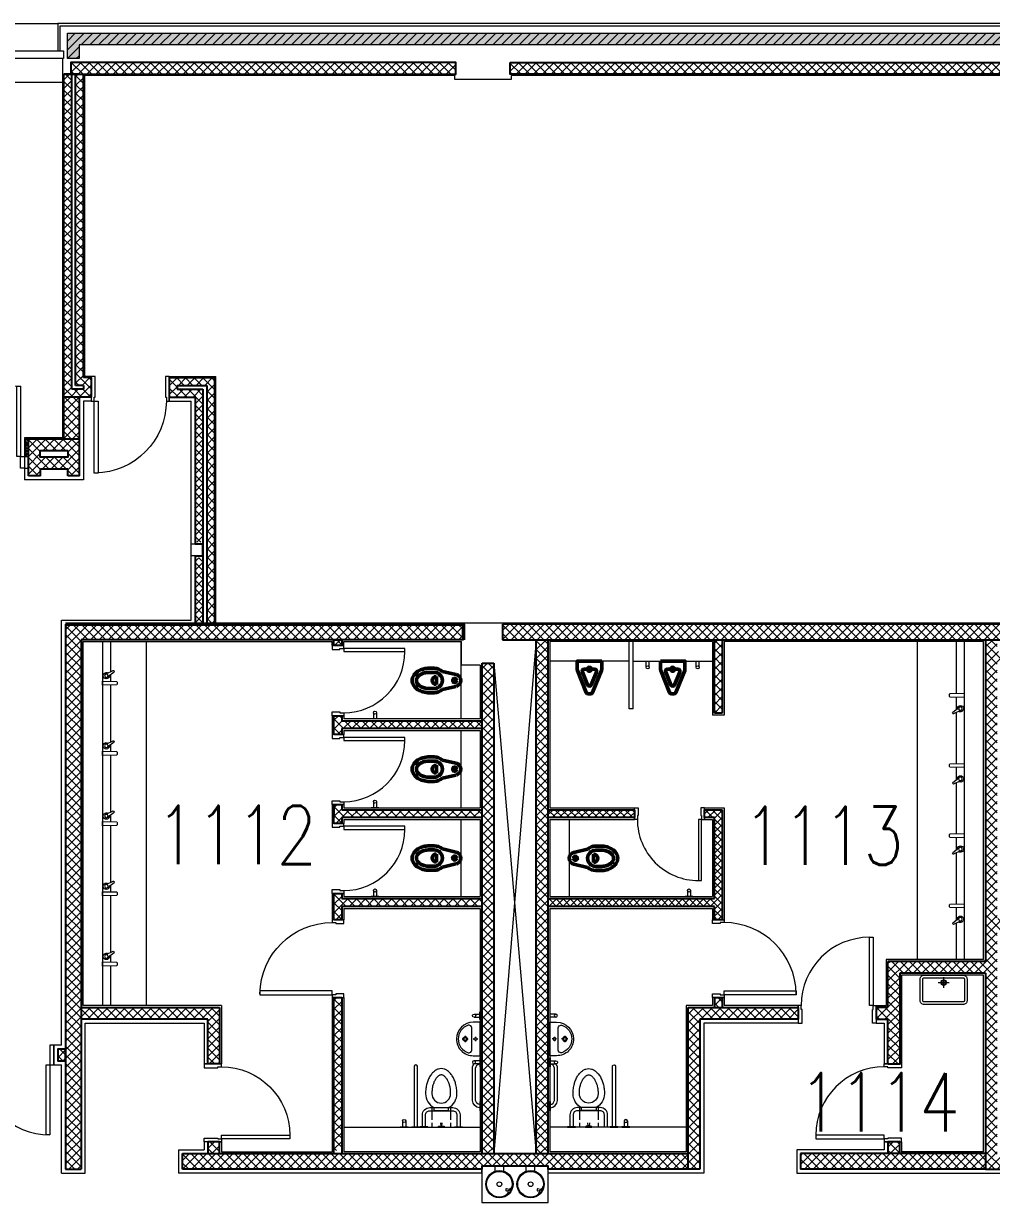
# Model space of a CAD drawing. Header units: inches. Extents: x 13084 to 220150, y 6494 to 167180.
# Drawn here: x 184728 to 197130, y 149465 to 164580 of the extents above; entities that cross this region are included whole.
import ezdxf
from ezdxf.enums import TextEntityAlignment as Align

# ---------------------------------------------------------------- set-up
doc = ezdxf.new("R2010")
doc.units = ezdxf.units.IN
doc.header["$MEASUREMENT"] = 0
for name, color, linetype, lineweight in [('Ground Floor$0$A-G250-G-Walls-Low-Level', 8, 'Continuous', 15), ('Ground Floor$0$A-G250-G-Walls-Precast-Concrete', 7, 'Continuous', 15), ('Ground Floor$0$A-G250-M-Walls-Blockwork', 7, 'Continuous', 25), ('Ground Floor$0$A-G252-H-Internal-Walls', 251, 'Continuous', 9), ('Ground Floor$0$A-G262-H-Precast-Panel', 251, 'Continuous', 5), ('Ground Floor$0$A-G312-M-Wall-Cladding-Panel', 7, 'Continuous', 9), ('Ground Floor$0$A-G312-M-Wall-Finish-Plaster', 7, 'Continuous', 15), ('Ground Floor$0$A-G321-M-Window', 251, 'Continuous', 9), ('Ground Floor$0$A-G322-M-Door', 251, 'Continuous', 15), ('Ground Floor$0$A-G44-G-Fittings-Sanitary', 251, 'Continuous', 15), ('Ground Floor$0$A-Z036-G-Void-Symbology', 251, 'Continuous', 9), ('Ground Floor$0$Z-Z001-S-Room-Name-Identification-250', 7, 'Continuous', 15)]:
    doc.layers.add(name, color=color, linetype=linetype, lineweight=lineweight)
doc.styles.add('Ground Floor$0$Tag-RomanS', font='romans.shx', dxfattribs={"width": 0.8})
pattern_1 = [(45, (31615.24, 164129.57), (-56.1266, 56.1266), []), (135, (31615.24, 164129.57), (-56.1266, -56.1266), [])]
pattern_2 = [(135, (31615.24, 164129.57), (-56.1266, -56.1266), []), (225, (31615.24, 164129.57), (56.1266, -56.1266), [])]
pattern_3 = [(50, (31615.24, 164129.57), (182.18467, -15.93909), [19.05, -209.55]), (355, (31615.24, 164129.57), (-35.24283, 191.05664), [15.24, -167.64]), (100.451, (31630.42, 164128.24), (146.9425, 175.11669), [16.19, -178.09]), (46.1842, (31615.24, 164180.37), (271.07904, -42.04233), [28.575, -314.325]), (96.6356, (31637.83, 164176.87), (237.40423, 247.42556), [24.285, -267.135]), (351.184, (31615.24, 164180.37), (237.4046, 247.4251), [22.86, -251.46]), (21, (31640.64, 164167.67), (151.61488, -102.26552), [19.05, -209.55]), (326, (31640.64, 164167.67), (61.80203, 184.18797), [15.24, -167.64]), (71.4514, (31653.27, 164159.15), (213.41649, 81.92286), [16.19, -178.09]), (37.5, (31615.24, 164129.57), (3.088603, 84.55504), [0, -165.608, 0, -170.18, 0, -168.275]), (7.5, (31615.24, 164129.57), (66.819663, 100.180575), [0, -97.028, 0, -161.798, 0, -64.135]), (327.5, (31558.6, 164129.57), (135.590595, -5.728744), [0, -63.5, 0, -198.12, 0, -262.89]), (317.5, (31533.2, 164129.57), (148.12918, 25.42649), [0, -82.55, 0, -131.572, 0, -186.69])]
pattern_4 = [(45, (31615.24, 164129.57), (-56.1266, 56.1266), [])]
pattern_5 = [(135, (31615.24, 164129.57), (-56.1266, -56.1266), []), (225, (31615.24, 164129.57), (56.1266, -56.1266), [])]

# ---------------------------------------------------------------- blocks, each defined once
blk = doc.blocks.new('Ground Floor$0$drinking-fountain')
at = {"layer": 'Ground Floor$0$A-G44-G-Fittings-Sanitary'}
for p, q in [((170, -66), (170, 0)), ((280, -66), (280, 0)), ((570, -66), (570, 0)), ((680, -66), (680, 0)), ((309, -294), (309, -311)), ((315, -289), (351, -295)), ((355, -300), (355, -304)), ((709, -294), (709, -311)), ((715, -289), (751, -295)), ((755, -300), (755, -304)), ((315, -316), (351, -309)), ((715, -316), (751, -309))]:
    blk.add_line(p, q, dxfattribs=at)
blk.add_lwpolyline([(850, 0), (0, 0), (0, -465), (850, -465)], close=True, dxfattribs=at)
for centre, radius in [((225, -232), 175), ((225, -232), 165), ((625, -232), 175), ((625, -232), 165), ((225, -232), 30), ((625, -232), 30)]:
    blk.add_circle(centre, radius, dxfattribs=at)
for centre, radius, start, end in [((314, -294), 5, 80.0221, 180), ((338, -245), 51.6, 284.4624, 348.8009), ((350, -300), 5, 0, 80.0221), ((714, -294), 5, 80.0221, 180), ((738, -245), 51.6, 284.4624, 348.8009), ((750, -300), 5, 0, 80.0221), ((314, -311), 5, 180, 279.9779), ((240, -313), 99.3, 329.4947, 0.8556), ((350, -304), 5, 279.9779, 0), ((714, -311), 5, 180, 279.9779), ((640, -313), 99.3, 329.4947, 0.8556), ((750, -304), 5, 279.9779, 0)]:
    blk.add_arc(centre, radius, start, end, dxfattribs=at)
blk = doc.blocks.new('Ground Floor$0$d1000-225')
at = {"layer": 'Ground Floor$0$A-G322-M-Door', "elevation": 0}
for points in [[(88, 1099), (38, 1099), (38, 225), (88, 225)], [(50, 175), (38, 175), (38, 225), (0, 225), (0, 0), (50, 0)], [(950, 175), (962, 175), (962, 225), (1000, 225), (1000, 0), (950, 0)]]:
    blk.add_lwpolyline(points, close=True, dxfattribs=at)
at = {"layer": 'Ground Floor$0$A-G322-M-Door'}
blk.add_arc((88, 225, 0), 874, 0, 90, dxfattribs=at)
blk = doc.blocks.new('Ground Floor$0$d60')
at = {"layer": 'Ground Floor$0$A-G322-M-Door', "elevation": 0}
for points in [[(153421, -8857), (153371, -8857), (153371, -9107), (153421, -9107)], [(153371, -10007), (153321, -10007), (153321, -9107), (153371, -9107)]]:
    blk.add_lwpolyline(points, close=True, dxfattribs=at)
at = {"layer": 'Ground Floor$0$A-G322-M-Door'}
blk.add_arc((153371, -9107, 0), 900, 180, 270, dxfattribs=at)
blk = doc.blocks.new('Ground Floor$0$tag-roomname')
at = {"lineweight": 18, "ltscale": 0.01, "style": 'Ground Floor$0$Tag-RomanS', "width": 0.8}
blk.add_attdef('ROOM_NO_2', text='', height=3, dxfattribs=at).set_placement((0, 1.612), align=Align.MIDDLE_CENTER)
at = {"linetype": 'ByBlock', "lineweight": 13, "ltscale": 0.01, "style": 'Ground Floor$0$Tag-RomanS', "width": 0.8, "flags": 1}
for tag, p in [('ROOM_NAME_1', (0, -2.288)), ('AREA', (0, -5.744))]:
    blk.add_attdef(tag, text='', height=2.8, dxfattribs=at).set_placement(p, align=Align.MIDDLE_CENTER)
blk = doc.blocks.new('Ground Floor$0$Faucet-Top')
blk.add_lwpolyline([(-181, 23), (0, 27), (0, -27), (-181, -23, -0.29963), (-181, 23)], format="xyb")
blk = doc.blocks.new('Ground Floor$0$Wall Mounted WC-Top')
at = {"lineweight": 50}
for p, q in [((-52, 313), (52, 313)), ((-117, 235), (-76, 61)), ((117, 235), (76, 61))]:
    blk.add_line(p, q, dxfattribs=at)
blk.add_lwpolyline([(117, 235, 0.184483), (157, 340), (157, 402, 0.063415), (147, 482, 0.076468), (118, 548, 0.107136), (66, 602, 0.147373), (0, 622, 0.147373), (-66, 602, 0.107136), (-118, 548, 0.076468), (-147, 482, 0.063415), (-157, 402), (-157, 340, 0.184483), (-117, 235)], format="xyb", dxfattribs=at)
blk.add_lwpolyline([(104, 340), (104, 402, 0.063415), (96, 469, 0.076468), (74, 520, 0.107136), (37, 558, 0.147373), (0, 569, 0.147373), (-37, 558, 0.107136), (-74, 520, 0.076468), (-96, 469, 0.063415), (-104, 402), (-104, 340, 1)], format="xyb", close=True, dxfattribs=at)
blk.add_circle((0, 78), 26.1, dxfattribs=at)
for centre, radius, start, end in [((0, 313), 52.2, 360, 180), ((0, 78), 78.4, 193.0653, 346.9347)]:
    blk.add_arc(centre, radius, start, end, dxfattribs=at)
blk = doc.blocks.new('Ground Floor$0$Grab Bar-Top')
for p, q in [((-20, 79), (-20, 5)), ((20, 79), (20, 5))]:
    blk.add_line(p, q)
blk.add_lwpolyline([(-50, 5), (50, 5), (50, 0), (-50, 0)], close=True)
blk.add_circle((0, 79, 0), 20.1)
blk = doc.blocks.new('Ground Floor$0$Hand Rail-Top')
blk.add_lwpolyline([(20, 5), (20, 780, 1), (-20, 780), (-20, 5)], format="xyb")
blk.add_lwpolyline([(50, 0), (-50, 0), (-50, 5), (50, 5)], close=True)
blk = doc.blocks.new('Ground Floor$0$WC1-Top')
for p, q in [((-120, 268), (-120, 94)), ((120, 268), (120, 94)), ((-120, 54), (-120, 0)), ((-11, 54), (-7, 13)), ((7, 13), (11, 54)), ((120, 54), (120, 0))]:
    blk.add_line(p, q)
at = {"elevation": 0}
for points in [[(-94, 251), (-94, 215), (94, 215), (94, 251, 0.136498), (172, 325, 0.136498), (201, 429, 0.031676), (197, 494, 0.031676), (184, 557, 0.038178), (167, 608, 0.038178), (142, 656, 0.053416), (110, 696, 0.053415), (71, 729, 0.073292), (37, 745, 0.0875), (0, 750, 0.07329), (-37, 745, 0.073292), (-71, 729, 0.053415), (-110, 696, 0.026689), (-127, 677, 0.026689), (-142, 656, 0.038178), (-167, 608, 0.038178), (-184, 557, 0.031676), (-197, 494, 0.031676), (-201, 429, 0.136498), (-172, 325, 0.136498), (-94, 251, 0.999995)], [(0, 308, 0.414214), (120, 429, 0.063415), (107, 537, 0.038178), (93, 576, 0.038178), (74, 613, 0.053415), (53, 640, 0.053415), (27, 662, 0.073291), (14, 668, 0.07329), (0, 670, 0.073292), (-14, 668, 0.07329), (-27, 662, 0.053417), (-53, 640, 0.053413), (-74, 613, 0.03818), (-93, 576, 0.038176), (-107, 537, 0.031678), (-117, 483, 0.031674), (-120, 429, 0.414216), (0, 308, -0.000002)]]:
    blk.add_lwpolyline(points, format="xyb", dxfattribs=at)
for points in [[(-241, 5), (-241, 156, -0.198912), (-214, 223, -0.198912), (-147, 250), (147, 250, -0.198912), (214, 223, -0.198912), (241, 156), (241, 5)], [(-201, 5), (-201, 156, -0.198912), (-185, 194, -0.198912), (-147, 210), (147, 210, -0.198912), (185, 194, -0.198912), (201, 156), (201, 5)]]:
    blk.add_lwpolyline(points, format="xyb")
for points in [[(-171, 5), (-271, 5), (-271, 0), (-171, 0)], [(-33, 13), (33, 13), (40, 0), (-40, 0)], [(171, 5), (271, 5), (271, 0), (171, 0)]]:
    blk.add_lwpolyline(points, close=True)
blk = doc.blocks.new('Ground Floor$0$Janitor Sink1-Top')
for points in [[(-250, 379), (250, 379, -0.414214), (300, 329), (300, 50, -0.414214), (250, 0), (-250, 0, -0.414214), (-300, 50), (-300, 329, -0.414214)], [(-250, 344), (250, 344, -0.414214), (266, 329), (266, 50, -0.414214), (250, 34), (-250, 34, -0.414214), (-266, 50), (-266, 329, -0.414214)]]:
    blk.add_lwpolyline(points, format="xyb", close=True)
for points in [[(0, 28), (0, 164)], [(70, 96), (-70, 96)]]:
    blk.add_lwpolyline(points)
at = {"ltscale": 0.02}
for radius in [34.6, 25.4]:
    blk.add_circle((0, 96), radius, dxfattribs=at)
blk = doc.blocks.new('Ground Floor$0$WB-Top')
for p, q in [((-10, 193), (-40, 193)), ((0, 233), (0, 203)), ((0, 184), (0, 153)), ((40, 193), (10, 193)), ((-6, 61), (-29, 61)), ((0, 89), (0, 66)), ((0, 54), (0, 32)), ((28, 61), (6, 61))]:
    blk.add_line(p, q)
at = {"ltscale": 0.02}
for points in [[(-214, 0), (214, 0), (214, 89, 0.411647), (0, 305, 0.42194), (-214, 89), (-214, 0)], [(-142, 108), (142, 108, 0.239095), (170, 122, 0.159338), (177, 143, 0.07683), (176, 154, 0.326978), (0, 283, 0.326978), (-176, 154, 0.07683), (-177, 143, 0.159338), (-170, 122, 0.239095), (-142, 108)]]:
    blk.add_lwpolyline(points, format="xyb", dxfattribs=at)
for centre, radius in [((0, 193), 28.7), ((0, 193), 20), ((0, 61), 17.2)]:
    blk.add_circle(centre, radius)
blk = doc.blocks.new('Ground Floor$0$Towel Rail-Grab Bar-Top')
for p, q in [((-581, 6), (-581, 80, 0)), ((-541, 6), (-541, 80, 0)), ((-72, 100, 0), (-488, 100, 0)), ((-72, 60, 0), (-488, 60, 0))]:
    blk.add_line(p, q)
for points in [[(-619, 6), (-501, 6), (-501, 0), (-619, 0)], [(-59, 6), (59, 6), (59, 0), (-59, 0)]]:
    blk.add_lwpolyline(points, close=True)
blk.add_circle((-561, 80, 0), 20.1)
for centre, radius, start, end in [((-482, 1), 99.5, 93.3823, 126.5175), ((-481, 1), 59.6, 95.932, 174.5979), ((-78, 1), 99.5, 3.1797, 86.6177), ((-79, 1), 59.6, 5.4021, 84.068)]:
    blk.add_arc(centre, radius, start, end)
blk = doc.blocks.new('Ground Floor$0$d100-225')
at = {"layer": 'Ground Floor$0$A-G322-M-Door', "elevation": 0}
for points in [[(-88, 1099), (-38, 1099), (-38, 225), (-88, 225)], [(-950, 175), (-962, 175), (-962, 225), (-1000, 225), (-1000, 0), (-950, 0)], [(-50, 175), (-38, 175), (-38, 225), (0, 225), (0, 0), (-50, 0)]]:
    blk.add_lwpolyline(points, close=True, dxfattribs=at)
at = {"layer": 'Ground Floor$0$A-G322-M-Door'}
blk.add_arc((-88, 225), 874, 90, 180, dxfattribs=at)
blk = doc.blocks.new('Ground Floor$0$wc07')
at = {"layer": 'Ground Floor$0$A-G322-M-Door', "elevation": 0}
for points in [[(157200, -7600), (157200, -7588), (157250, -7588), (157250, -7550), (157100, -7550), (157100, -7600)], [(157250, -7588), (157250, -7628), (158034, -7628), (158034, -7588)], [(157200, -8400), (157200, -8412), (157250, -8412), (157250, -8450), (157100, -8450), (157100, -8400)]]:
    blk.add_lwpolyline(points, close=True, dxfattribs=at)
at = {"layer": 'Ground Floor$0$A-G322-M-Door'}
blk.add_arc((157250, -7628, 0), 784, 270, 0, dxfattribs=at)
blk = doc.blocks.new('Ground Floor$0$Door1-faculty offices-2200')
at = {"layer": 'Ground Floor$0$A-G321-M-Window'}
blk.add_lwpolyline([(50, -65), (1200, -65), (1200, -35), (50, -35)], close=True, dxfattribs=at)
at = {"layer": 'Ground Floor$0$A-G322-M-Door'}
for p, q in [((50, 75), (1200, 75)), ((50, -75), (1200, -75))]:
    blk.add_line(p, q, dxfattribs=at)
for points in [[(2100, 975), (2150, 975), (2150, 75), (2100, 75)], [(50, 75), (50, -75), (0, -75), (0, 75)], [(1250, 75), (1250, -75), (1200, -75), (1200, 75)], [(2200, 75), (2200, -75), (2150, -75), (2150, 75)]]:
    blk.add_lwpolyline(points, close=True, dxfattribs=at)
blk.add_arc((2150, 75), 900, 90, 180, dxfattribs=at)
blk = doc.blocks.new('Ground Floor$0$soap dispenser')
at = {"layer": 'Ground Floor$0$A-G44-G-Fittings-Sanitary'}
for p, q in [((-28, -14), (-132, 66)), ((0, 31), (-119, 88))]:
    blk.add_line(p, q, dxfattribs=at)
blk.add_circle((0, 0), 31.3, dxfattribs=at)
for centre, radius, start, end in [((-116, 71), 17.1, 99.4484, 197.6935), ((0, 0), 54.6, 173.7499, 123.392)]:
    blk.add_arc(centre, radius, start, end, dxfattribs=at)
blk = doc.blocks.new('Ground Floor$0$d1000-150')
at = {"layer": 'Ground Floor$0$A-G322-M-Door'}
blk.add_lwpolyline([(-88, 1074), (-38, 1074), (-38, 150), (-88, 150)], close=True, dxfattribs=at)
for points in [[(-950, 100), (-950, 0), (-1000, 0), (-1000, 150), (-962, 150), (-962, 100), (-950, 100)], [(-38, 150), (0, 150), (0, 0), (-50, 0), (-50, 100), (-38, 100), (-38, 150)]]:
    blk.add_lwpolyline(points, dxfattribs=at)
blk.add_arc((-38, 150), 924, 90.7525, 179.9964, dxfattribs=at)
blk = doc.blocks.new('Ground Floor$0$Urinal-Top')
at = {"lineweight": 50}
for points in [[(157, 0), (-157, 0), (-157, 111, -0.116434), (-154, 122), (-40, 403, -0.284079), (-16, 418), (16, 418, -0.284079), (40, 403), (154, 122, -0.116434), (157, 111), (157, 0)], [(26, 104), (66, 104, 0.532555), (90, 140), (24, 303, 0.672592), (-24, 303), (-90, 140, 0.532555), (-66, 104), (-26, 104)]]:
    blk.add_lwpolyline(points, format="xyb", dxfattribs=at)
blk.add_circle((0, 104), 26.1, dxfattribs=at)
blk = doc.blocks.new('Ground Floor$0$d1000-315')
at = {"layer": 'Ground Floor$0$A-G322-M-Door'}
blk.add_line((0, 315, 0), (38, 315), dxfattribs=at)
blk.add_lwpolyline([(88, 1239), (38, 1239), (38, 315), (88, 315)], close=True, dxfattribs=at)
for points in [[(38, 315), (38, 265), (50, 265), (50, 0), (0, 0), (0, 315)], [(962, 315), (1000, 315), (1000, 0), (950, 0), (950, 265), (962, 265), (962, 315)]]:
    blk.add_lwpolyline(points, dxfattribs=at)
blk.add_arc((38, 315), 924, 0.0036, 89.2475, dxfattribs=at)

msp = doc.modelspace()

# ---------------------------------------------------------------- hatches: boundary and pattern name
at = {"layer": 'Ground Floor$0$A-G252-H-Internal-Walls'}
h = msp.add_hatch(dxfattribs=at)
h.set_pattern_fill('ANSI37', color=256, scale=25, style=0)
h.set_pattern_definition(pattern_1)
h.paths.add_polyline_path([(185335, 163930), (190265, 163930), (190265, 164080), (185335, 164080)])
h = msp.add_hatch(dxfattribs=at)
h.set_pattern_fill('ANSI37', color=256, scale=25, style=0)
h.set_pattern_definition(pattern_1)
h.paths.add_polyline_path([(190965, 164080), (197765, 164080), (197765, 163930), (190965, 163930)])
h = msp.add_hatch(dxfattribs=at)
h.set_pattern_fill('ANSI37', color=256, scale=25, style=0)
h.set_pattern_definition(pattern_1)
h.paths.add_polyline_path([(185245, 159790), (185595, 159790), (185595, 160040), (185495, 160040), (185495, 163930), (185395, 163930), (185395, 159940), (185495, 159940), (185495, 159890), (185345, 159890), (185345, 163930), (185245, 163930)])
h = msp.add_hatch(dxfattribs=at)
h.set_pattern_fill('ANSI37', color=256, scale=25, style=0)
h.set_pattern_definition(pattern_1)
h.paths.add_polyline_path([(187175, 160040), (186595, 160040), (186595, 159790), (186925, 159790), (186925, 157930), (187025, 157930), (187025, 159890), (186695, 159890), (186695, 159940), (187075, 159940), (187075, 156880), (187175, 156880)])
h = msp.add_hatch(dxfattribs=at)
h.set_pattern_fill('ANSI37', color=256, scale=25, style=0)
h.set_pattern_definition(pattern_1)
h.paths.add_polyline_path([(185445, 159790), (185245, 159790), (185245, 159255), (185445, 159255)])
h = msp.add_hatch(dxfattribs=at)
h.set_pattern_fill('AR-CONC', color=256, scale=0.3, angle=90, style=0)
h.set_pattern_definition([(40, (316265.234, 164014.57), (-4.781726, 54.6554), [5.715, -62.865]), (95, (316265.234, 164014.57), (57.316993, -10.572848), [4.572, -50.292]), (349.549, (316264.836, 164019.124), (52.535006, 44.08275), [4.857, -53.427]), (43.8158, (316280.474, 164014.57), (-12.6127, 81.323712), [8.5725, -94.2975]), (353.3644, (316279.42, 164021.35), (74.227667, 71.22127), [7.2855, -80.1405]), (98.816, (316280.474, 164014.57), (74.227535, 71.22138), [6.858, -75.438]), (69, (316276.664, 164022.19), (-30.679656, 45.484464), [5.715, -62.865]), (124, (316276.664, 164022.19), (55.25639, 18.540609), [4.572, -50.292]), (18.5486, (316274.11, 164025.98), (24.576857, 64.024947), [4.857, -53.427]), (52.5, (316265.234, 164014.57), (25.3665117, 0.926581), [0, -49.6824, 0, -51.054, 0, -50.4825]), (82.5, (316265.234, 164014.57), (30.0541724, 20.045899), [0, -29.1084, 0, -48.5394, 0, -19.2405]), (122.5, (316265.234, 163997.577), (-1.7186232, 40.6771786), [0, -19.05, 0, -59.436, 0, -78.867]), (132.5, (316265.234, 163989.957), (7.627947, 44.438754), [0, -24.765, 0, -39.4716, 0, -56.007])])
h.paths.add_polyline_path([(184755, 159255), (184790, 159255), (184790, 159030), (184755, 159030)])
h = msp.add_hatch(dxfattribs=at)
h.set_pattern_fill('ANSI37', color=256, scale=25, angle=90, style=0)
h.set_pattern_definition(pattern_5)
h.paths.add_polyline_path([(185445, 159255), (184790, 159255), (184790, 158780), (184943, 158780), (184943, 158870), (185293, 158870), (185293, 158780), (185445, 158780)])
h.paths.add_polyline_path([(185295, 159105), (185295, 159020), (184940, 159020), (184940, 159105)], flags=16)
h = msp.add_hatch(dxfattribs=at)
h.set_pattern_fill('ANSI37', color=256, scale=25, angle=90, style=0)
h.set_pattern_definition(pattern_5)
h.paths.add_polyline_path([(186925, 156880), (187025, 156880), (187025, 157730), (186925, 157730)])
h = msp.add_hatch(dxfattribs=at)
h.set_pattern_fill('ANSI37', color=256, scale=25, style=0)
h.set_pattern_definition(pattern_1)
h.paths.add_polyline_path([(185265, 156880), (185265, 149890), (185465, 149890), (185465, 156680), (190365, 156680), (190365, 156880)])
h = msp.add_hatch(dxfattribs=at)
h.set_pattern_fill('ANSI37', color=256, scale=25, style=0)
h.set_pattern_definition(pattern_1)
h.paths.add_polyline_path([(197865, 156680), (197865, 156880), (190865, 156880), (190865, 156680)])
at = {"layer": 'Ground Floor$0$A-G252-H-Internal-Walls', "ltscale": 0.02}
h = msp.add_hatch(dxfattribs=at)
h.set_pattern_fill('ANSI37', color=256, scale=25, style=0)
h.set_pattern_definition([(45, (120570.24, 194204.57), (-56.1266, 56.1266), []), (135, (120570.24, 194204.57), (-56.1266, -56.1266), [])])
h.paths.add_polyline_path([(188805, 156680), (188705, 156680), (188705, 156605), (188805, 156605)])
at = {"layer": 'Ground Floor$0$A-G252-H-Internal-Walls'}
h = msp.add_hatch(dxfattribs=at)
h.set_pattern_fill('ANSI37', color=256, scale=25, style=0)
h.set_pattern_definition(pattern_1)
h.paths.add_polyline_path([(191295, 150090), (191445, 150090), (191445, 156680), (191295, 156680)])
h = msp.add_hatch(dxfattribs=at)
h.set_pattern_fill('ANSI37', color=256, scale=25, style=0)
h.set_pattern_definition([(45, (120915.24, 194204.57), (-56.1266, 56.1266), []), (135, (120915.24, 194204.57), (-56.1266, -56.1266), [])])
h.paths.add_polyline_path([(193580, 155739), (193680, 155739), (193680, 156680), (193580, 156680)])
h = msp.add_hatch(dxfattribs=at)
h.set_pattern_fill('ANSI37', color=256, scale=25, angle=90, style=0)
h.set_pattern_definition(pattern_2)
h.paths.add_polyline_path([(203355, 153205), (203205, 153205), (203205, 153105), (197205, 153105), (197205, 156380), (197865, 156380), (197865, 156530), (197205, 156530), (197205, 156680), (197055, 156680), (197055, 152555), (195805, 152555), (195805, 151965), (195655, 151965), (195655, 151815), (195805, 151815), (195805, 151240), (195955, 151240), (195955, 152405), (197055, 152405), (197055, 149890), (203355, 149890), (203355, 150040), (202415, 150040), (202415, 151799), (203355, 151799), (203355, 151949), (202265, 151949), (202265, 150040), (197205, 150040), (197205, 152955), (203205, 152955), (203205, 152855), (203355, 152855)])
h = msp.add_hatch(dxfattribs=at)
h.set_pattern_fill('ANSI37', color=256, scale=25, style=0)
h.set_pattern_definition(pattern_1)
h.paths.add_polyline_path([(190755, 156380), (190605, 156380), (190605, 150090), (190755, 150090)])
h = msp.add_hatch(dxfattribs=at)
h.set_pattern_fill('ANSI37', color=256, scale=25, style=0)
h.set_pattern_definition(pattern_1)
h.paths.add_polyline_path([(190605, 155540), (190605, 155640), (188805, 155640), (188805, 155704), (188705, 155704), (188705, 155465), (188805, 155465), (188805, 155540)])
h = msp.add_hatch(dxfattribs=at)
h.set_pattern_fill('ANSI37', color=256, scale=25, style=0)
h.set_pattern_definition(pattern_1)
h.paths.add_polyline_path([(190605, 154400), (190605, 154500), (188805, 154500), (188805, 154565), (188705, 154565), (188705, 154325), (188805, 154325), (188805, 154400)])
h = msp.add_hatch(dxfattribs=at)
h.set_pattern_fill('ANSI37', color=256, scale=20, style=0)
h.set_pattern_definition([(45, (120580.24, 194204.57), (-44.90128, 44.90128), []), (135, (120580.24, 194204.57), (-44.90128, -44.90128), [])])
h.paths.add_polyline_path([(192555, 154500), (192080, 154500), (192080, 154400), (192555, 154400)])
h.paths.add_polyline_path([(192080, 154500), (191445, 154500), (191445, 154400), (192080, 154400)])
h = msp.add_hatch(dxfattribs=at)
h.set_pattern_fill('ANSI37', color=256, scale=20, style=0)
h.set_pattern_definition([(45, (31615.24, 164129.57), (-44.90128, 44.90128), []), (135, (31615.24, 164129.57), (-44.90128, -44.90128), [])])
h.paths.add_polyline_path([(193580, 153360), (191445, 153360), (191445, 153260), (193580, 153260), (193580, 153090), (193680, 153090), (193680, 154500), (193455, 154500), (193455, 154400), (193580, 154400)])
h = msp.add_hatch(dxfattribs=at)
h.set_pattern_fill('ANSI37', color=256, scale=25, style=0)
h.set_pattern_definition(pattern_1)
h.paths.add_polyline_path([(188805, 153360), (188805, 153425), (188705, 153425), (188705, 153090), (188805, 153090), (188805, 153260), (190605, 153260), (190605, 153360)])
h = msp.add_hatch(dxfattribs=at)
h.set_pattern_fill('ANSI37', color=256, scale=25, style=0)
h.set_pattern_definition(pattern_1)
h.paths.add_polyline_path([(188805, 152090), (188705, 152090), (188705, 150130), (188805, 150130)])
h = msp.add_hatch(dxfattribs=at)
h.set_pattern_fill('ANSI37', color=256, scale=25, style=0)
h.set_pattern_definition(pattern_1)
h.paths.add_polyline_path([(193680, 151965), (193680, 152090), (193580, 152090), (193580, 151965)])
h = msp.add_hatch(dxfattribs=at)
h.set_pattern_fill('ANSI37', color=256, scale=25, style=0)
h.set_pattern_definition(pattern_1)
h.paths.add_polyline_path([(187240, 151965), (185465, 151965), (185465, 151815), (187090, 151815), (187090, 151240), (187240, 151240)])
h = msp.add_hatch(dxfattribs=at)
h.set_pattern_fill('ANSI37', color=256, scale=25, style=0)
h.set_pattern_definition(pattern_1)
h.paths.add_polyline_path([(193395, 151815), (194655, 151815), (194655, 151965), (193245, 151965), (193245, 149890), (193395, 149890)])
h = msp.add_hatch(dxfattribs=at)
h.set_pattern_fill('ANSI37', color=256, scale=25, style=0)
h.set_pattern_definition(pattern_1)
h.paths.add_polyline_path([(185265, 151430), (185165, 151430), (185165, 151280), (185265, 151280)])
h = msp.add_hatch(dxfattribs=at)
h.set_pattern_fill('ANSI37', color=256, scale=25, style=0)
h.set_pattern_definition([(45, (31675.24, 164129.57), (-56.1266, 56.1266), []), (135, (31675.24, 164129.57), (-56.1266, -56.1266), [])])
h.paths.add_polyline_path([(187090, 150240), (187090, 150090), (187240, 150090), (187240, 150240)])
h = msp.add_hatch(dxfattribs=at)
h.set_pattern_fill('ANSI37', color=256, scale=25, style=0)
h.set_pattern_definition(pattern_1)
h.paths.add_polyline_path([(195955, 150240), (195805, 150240), (195805, 150090), (195955, 150090)])
h = msp.add_hatch(dxfattribs=at)
h.set_pattern_fill('ANSI37', color=256, scale=25, style=0)
h.set_pattern_definition(pattern_1)
h.paths.add_polyline_path([(193245, 149890), (193245, 150090), (191901, 150090, -0.05205), (191904, 150052, -0.224309), (192039, 149890)])
h.paths.add_polyline_path([(190050, 150090, 0.189286), (190054, 149890), (190600, 149890), (190600, 149930), (191450, 149930), (191450, 149890), (192039, 149890, 0.224309), (191904, 150052, 0.05205), (191901, 150090)])
h.paths.add_polyline_path([(190054, 149890, -0.189286), (190050, 150090), (186765, 150090), (186765, 149890)])
h = msp.add_hatch(dxfattribs=at)
h.set_pattern_fill('ANSI37', color=256, scale=25, angle=90, style=0)
h.set_pattern_definition(pattern_2)
h.paths.add_polyline_path([(197055, 149890), (197055, 150090), (194685, 150090), (194685, 149890)])
at = {"layer": 'Ground Floor$0$A-G262-H-Precast-Panel'}
h = msp.add_hatch(dxfattribs=at)
h.set_pattern_fill('AR-CONC', color=256, style=0)
h.set_pattern_definition(pattern_3)
h.paths.add_polyline_path([(194675, 164455), (185290, 164455), (185290, 164130), (185440, 164130), (185440, 164305), (194675, 164305)])
h = msp.add_hatch(dxfattribs=at)
h.set_pattern_fill('ANSI31', color=256, scale=25, style=0)
h.set_pattern_definition(pattern_4)
h.paths.add_polyline_path([(194675, 164455), (185290, 164455), (185290, 164130), (185440, 164130), (185440, 164305), (194675, 164305)])
h = msp.add_hatch(dxfattribs=at)
h.set_pattern_fill('AR-CONC', color=256, style=0)
h.set_pattern_definition(pattern_3)
h.paths.add_polyline_path([(206690, 164455), (194675, 164455), (194675, 164305), (206540, 164305), (206540, 164130), (206690, 164130)])
h = msp.add_hatch(dxfattribs=at)
h.set_pattern_fill('ANSI31', color=256, scale=25, style=0)
h.set_pattern_definition(pattern_4)
h.paths.add_polyline_path([(206690, 164455), (194675, 164455), (194675, 164305), (206540, 164305), (206540, 164130), (206690, 164130)])

# ---------------------------------------------------------------- linework, layer by layer
at = {"layer": 'Ground Floor$0$A-G250-G-Walls-Low-Level'}
for p, q in [((183565, 164580, 0), (185165, 164580)), ((183535, 163830), (185230, 163830))]:
    msp.add_line(p, q, dxfattribs=at)
at = {"layer": 'Ground Floor$0$A-G250-G-Walls-Precast-Concrete'}
msp.add_lwpolyline([(206690, 164130), (206540, 164130), (206540, 164305), (185440, 164305), (185440, 164130), (185290, 164130), (185290, 164455), (206690, 164455), (206690, 164130)], dxfattribs=at)
at = {"layer": 'Ground Floor$0$A-G250-M-Walls-Blockwork'}
for p, q in [((185245, 159255), (185245, 163930)), ((185245, 163930), (185445, 163930)), ((185445, 163930), (185245, 163930)), ((185345, 159890), (185345, 163930)), ((185395, 159940), (185395, 163930)), ((185495, 160040, 0), (185495, 163930, 0)), ((185495, 159940, 0), (185395, 159940, 0)), ((185595, 160040, 0), (185495, 160040, 0)), ((185495, 159940, 0), (185495, 159890, 0)), ((185595, 160040, 0), (185595, 159790)), ((186595, 160040), (186595, 159790)), ((186595, 160040), (187175, 160040)), ((186695, 159940), (187075, 159940)), ((186695, 159940), (186695, 159890)), ((187075, 159940), (187075, 156880)), ((187175, 160040), (187175, 156880)), ((185245, 159255), (185245, 159790)), ((185495, 159890, 0), (185345, 159890)), ((185445, 158780), (185445, 159790)), ((186595, 159790), (186925, 159790)), ((186695, 159890), (187025, 159890)), ((186925, 159790), (186925, 157905)), ((187025, 159890), (187025, 156880)), ((184790, 158780), (184790, 159255)), ((184790, 159255), (185445, 159255)), ((184943, 158780, 0), (184943, 158870, 0)), ((184943, 158870, 0), (185293, 158870, 0)), ((185293, 158780, 0), (185293, 158870, 0)), ((184943, 158780), (184790, 158780)), ((185445, 158780), (185293, 158780)), ((187025, 157905), (186925, 157905)), ((187025, 157755), (187025, 157905)), ((186925, 157755), (187025, 157755)), ((186925, 157755), (186925, 156880)), ((185265, 156880, 0), (185265, 149890, 0)), ((197865, 156880, 0), (190865, 156880, 0)), ((190865, 156880, 0), (190865, 156680, 0)), ((185465, 156680, 0), (185465, 149890, 0)), ((190365, 156680, 0), (185465, 156680, 0)), ((190865, 156680, 0), (197865, 156680, 0)), ((191295, 150090, 0), (191295, 156680, 0)), ((191445, 156680, 0), (191445, 150090, 0)), ((193580, 155739, 0), (193580, 156680, 0)), ((193680, 156680, 0), (193680, 155739, 0)), ((197055, 156680, 0), (197055, 152555, 0)), ((190605, 156380), (190755, 156380, 0)), ((190605, 150090, 0), (190605, 156380, 0)), ((190755, 156380, 0), (190755, 150090, 0)), ((188705, 155465, 0), (188705, 155704, 0)), ((188705, 155704, 0), (188805, 155704, 0)), ((188805, 155704, 0), (188805, 155640, 0)), ((193680, 155739, 0), (193580, 155739, 0)), ((188805, 155640, 0), (190605, 155640, 0)), ((190605, 155540, 0), (188805, 155540, 0)), ((188805, 155540, 0), (188805, 155465, 0)), ((188805, 155465, 0), (188705, 155465, 0)), ((188705, 154325, 0), (188705, 154565, 0)), ((188705, 154565, 0), (188805, 154565, 0)), ((188805, 154565, 0), (188805, 154500, 0)), ((188805, 154500, 0), (190605, 154500, 0)), ((191445, 154500, 0), (192555, 154500, 0)), ((192555, 154500, 0), (192555, 154400, 0)), ((193455, 154500, 0), (193680, 154500, 0)), ((193455, 154400, 0), (193455, 154500, 0)), ((193680, 154500, 0), (193680, 153090, 0)), ((188805, 154325, 0), (188705, 154325, 0)), ((190605, 154400, 0), (188805, 154400, 0)), ((188805, 154400, 0), (188805, 154325, 0)), ((192555, 154400, 0), (191445, 154400, 0)), ((193580, 154400, 0), (193455, 154400, 0)), ((193580, 153360, 0), (193580, 154400, 0)), ((188705, 153090, 0), (188705, 153425, 0)), ((188705, 153425, 0), (188805, 153425, 0)), ((188805, 153425, 0), (188805, 153360, 0)), ((188805, 153360, 0), (190605, 153360, 0)), ((191445, 153360, 0), (193580, 153360, 0)), ((190605, 153260, 0), (188805, 153260, 0)), ((188805, 153260, 0), (188805, 153090, 0)), ((193580, 153260, 0), (191445, 153260, 0)), ((193580, 153090, 0), (193580, 153260, 0)), ((188805, 153090, 0), (188705, 153090, 0)), ((193680, 153090, 0), (193580, 153090, 0)), ((197055, 152555, 0), (195805, 152555, 0)), ((195805, 151965, 0), (195805, 152555, 0)), ((197055, 152405, 0), (195955, 152405, 0)), ((195955, 152405, 0), (195955, 151240, 0)), ((197055, 152405, 0), (197055, 149890, 0)), ((188705, 150090, 0), (188705, 152090, 0)), ((188705, 152090, 0), (188805, 152090, 0)), ((188805, 152090, 0), (188805, 150090, 0)), ((193580, 152090), (193580, 151965, 0)), ((193580, 152090), (193680, 152090)), ((193680, 152090), (193680, 151965, 0)), ((185465, 151965, 0), (187240, 151965, 0)), ((187240, 151965, 0), (187240, 151240)), ((193245, 149890, 0), (193245, 151965, 0)), ((193245, 151965, 0), (194655, 151965, 0)), ((194655, 151965, 0), (194655, 151815, 0)), ((195805, 151965, 0), (195655, 151965, 0)), ((195655, 151965, 0), (195655, 151815, 0)), ((187090, 151815, 0), (185465, 151815, 0)), ((187090, 151240), (187090, 151815, 0)), ((194655, 151815, 0), (193395, 151815, 0)), ((193395, 151815, 0), (193395, 149890, 0)), ((195655, 151815, 0), (195805, 151815, 0)), ((195805, 151240, 0), (195805, 151815, 0)), ((187240, 151240), (187090, 151240)), ((195807, 151240, 0), (195955, 151240, 0)), ((186765, 149890, 0), (186765, 150090, 0)), ((186765, 150090, 0), (193245, 150090, 0)), ((197055, 150090, 0), (194685, 150090, 0)), ((194685, 150090, 0), (194685, 149890, 0)), ((185265, 149890, 0), (185465, 149890, 0)), ((190600, 149890, 0), (186765, 149890, 0)), ((193395, 149890, 0), (191450, 149890, 0)), ((197055, 149890, 0), (194685, 149890, 0)), ((197055, 149890), (203355, 149890))]:
    msp.add_line(p, q, dxfattribs=at)
for points in [[(185335, 163930), (190265, 163930), (190265, 164080), (185335, 164080)], [(190965, 164080), (197765, 164080), (197765, 163930), (190965, 163930)], [(185295, 159105), (185295, 159020), (184940, 159020), (184940, 159105)]]:
    msp.add_lwpolyline(points, close=True, dxfattribs=at)
for points in [[(185595, 159790), (185245, 159790)], [(188705, 154565), (188705, 154400)]]:
    msp.add_lwpolyline(points, dxfattribs=at)
at = {"layer": 'Ground Floor$0$A-G250-M-Walls-Blockwork', "lineweight": 50, "ltscale": 0.02, "elevation": 0}
msp.add_lwpolyline([(185265, 156880), (190365, 156880), (190365, 156680)], dxfattribs=at)
at = {"layer": 'Ground Floor$0$A-G250-M-Walls-Blockwork', "elevation": 0}
for points in [[(188705, 156680), (188805, 156680), (188805, 156604), (188705, 156604)], [(185265, 151430), (185165, 151430), (185165, 151280), (185265, 151280)]]:
    msp.add_lwpolyline(points, close=True, dxfattribs=at)
for points in [[(187240, 150090), (187240, 150240), (187090, 150240), (187090, 150090)], [(195955, 150090), (195955, 150240), (195805, 150240), (195805, 150090)], [(191450, 149890), (191450, 149930), (190600, 149930), (190600, 149890)]]:
    msp.add_lwpolyline(points, dxfattribs=at)
at = {"layer": 'Ground Floor$0$A-G252-H-Internal-Walls'}
msp.add_line((190865, 156680, 0), (190865, 156880, 0), dxfattribs=at)
at = {"layer": 'Ground Floor$0$A-G312-M-Wall-Cladding-Panel'}
msp.add_lwpolyline([(206815, 164305), (206815, 164580), (185165, 164580), (185165, 164230), (185195, 164230), (185195, 164550), (206785, 164550), (206785, 164305)], close=True, dxfattribs=at)
at = {"layer": 'Ground Floor$0$A-G312-M-Wall-Finish-Plaster'}
for p, q in [((185230, 159270, 0), (185230, 164130)), ((185595, 160055, 0), (185510, 160055, 0)), ((185595, 160055, 0), (185595, 160040, 0)), ((186595, 160055, 0), (187190, 160055, 0)), ((186595, 160040), (186595, 160055, 0)), ((187190, 156895, 0), (187190, 160055, 0)), ((185595, 159790), (185595, 159740)), ((186595, 159790), (186595, 159740)), ((185595, 159740), (185495, 159740)), ((185495, 159740), (185495, 158730)), ((186595, 159740), (186875, 159740, 0)), ((186875, 156930, 0), (186875, 159740, 0)), ((185230, 159270, 0), (184740, 159270, 0)), ((184740, 159270, 0), (184740, 158729, 0)), ((184755, 159255, 0), (184755, 159030, 0)), ((184790, 159255), (184755, 159255, 0)), ((184740, 159030, 0), (184790, 159030, 0)), ((184740, 158880, 0), (184790, 158880, 0)), ((185495, 158730), (184740, 158729, 0)), ((186925, 157905), (186875, 157905, 0)), ((186925, 157755), (186875, 157755, 0)), ((185215, 156930, 0), (186875, 156930, 0)), ((185215, 151480, 0), (185215, 156930)), ((187190, 156895, 0), (203190, 156895, 0)), ((185490, 151990, 0), (185490, 156655, 0)), ((185490, 156655, 0), (188680, 156655, 0)), ((188680, 156604, 0), (188680, 156655, 0)), ((188705, 156604), (188680, 156604, 0)), ((188805, 156604), (188830, 156604, 0)), ((188830, 156655, 0), (190340, 156655, 0)), ((188830, 156604, 0), (188830, 156655, 0)), ((190340, 156355, 0), (190340, 156655, 0)), ((191470, 156655, 0), (191470, 154525, 0)), ((193555, 156655, 0), (191470, 156655, 0)), ((193555, 156655, 0), (193555, 155714, 0)), ((197030, 156655, 0), (193705, 156655, 0)), ((193705, 156655, 0), (193705, 155714, 0)), ((197030, 152580, 0), (197030, 156655, 0)), ((190580, 156355), (190340, 156355, 0)), ((190580, 156355), (190580, 155665, 0)), ((188680, 155704, 0), (188680, 155465, 0)), ((188705, 155704, 0), (188680, 155704, 0)), ((188805, 155704, 0), (188830, 155704, 0)), ((188830, 155704, 0), (188830, 155665, 0)), ((193705, 155714, 0), (193555, 155714, 0)), ((190580, 155665), (188830, 155665, 0)), ((188705, 155465, 0), (188680, 155465, 0)), ((188805, 155465, 0), (188830, 155465, 0)), ((188830, 155515), (190580, 155515, 0)), ((188830, 155515, 0), (188830, 155465, 0)), ((190580, 155515, 0), (190580, 154525, 0)), ((188680, 154565, 0), (188680, 154325, 0)), ((188705, 154565, 0), (188680, 154565, 0)), ((188805, 154565, 0), (188830, 154565, 0)), ((188830, 154565, 0), (188830, 154525, 0)), ((188830, 154525, 0), (190580, 154525, 0)), ((191470, 154525, 0), (192555, 154525, 0)), ((192555, 154500, 0), (192555, 154525, 0)), ((193455, 154525, 0), (193705, 154525, 0)), ((193455, 154500, 0), (193455, 154525, 0)), ((193705, 154525), (193705, 153090)), ((188705, 154325, 0), (188680, 154325, 0)), ((188805, 154325, 0), (188830, 154325, 0)), ((188830, 154375), (190580, 154375, 0)), ((188830, 154375, 0), (188830, 154325, 0)), ((190580, 154375, 0), (190580, 153385, 0)), ((191470, 154375, 0), (191470, 153385, 0)), ((191470, 154375, 0), (192555, 154375, 0)), ((192555, 154400, 0), (192555, 154375, 0)), ((193455, 154400, 0), (193455, 154375, 0)), ((193455, 154375, 0), (193555, 154375, 0)), ((193555, 154375, 0), (193555, 153385, 0)), ((188680, 153425, 0), (188680, 153090, 0)), ((188705, 153425, 0), (188680, 153425, 0)), ((188805, 153425, 0), (188830, 153425, 0)), ((188830, 153425, 0), (188830, 153385, 0)), ((188830, 153385, 0), (190580, 153385, 0)), ((191470, 153385, 0), (193555, 153385, 0)), ((188830, 153235), (190580, 153235, 0)), ((188830, 153235), (188830, 153090, 0)), ((190580, 153235, 0), (190580, 150115, 0)), ((191470, 153235, 0), (191470, 150115, 0)), ((191470, 153235, 0), (193555, 153235, 0)), ((193555, 153235, 0), (193555, 153090)), ((188705, 153090, 0), (188680, 153090, 0)), ((188805, 153090, 0), (188830, 153090, 0)), ((193580, 153090, 0), (193555, 153090)), ((193680, 153090, 0), (193705, 153090, 0)), ((197030, 152580), (195780, 152580, 0)), ((195780, 152580), (195780, 151990, 0)), ((197031, 152380), (195980, 152380, 0)), ((195980, 152380, 0), (195980, 151240, 0)), ((197030, 150115, 0), (197030, 152380, 0)), ((188680, 152090, 0), (188680, 150115, 0)), ((188705, 152090, 0), (188680, 152090, 0)), ((188805, 152090, 0), (188830, 152090, 0)), ((188830, 152090, 0), (188830, 150115, 0)), ((193555, 152090), (193555, 151990, 0)), ((193580, 152090), (193555, 152090)), ((193680, 152090), (193705, 152090)), ((193705, 152090), (193705, 151990, 0)), ((187265, 151990, 0), (185490, 151990, 0)), ((187265, 151990, 0), (187265, 151240)), ((193220, 151990, 0), (193220, 150115, 0)), ((193555, 151990), (193220, 151990)), ((194655, 151990), (193705, 151990)), ((194655, 151965, 0), (194655, 151990, 0)), ((195655, 151990, 0), (195780, 151990)), ((195655, 151965, 0), (195655, 151990, 0)), ((185515, 149840, 0), (185515, 151765, 0)), ((185515, 151765, 0), (187040, 151765, 0)), ((187040, 151765, 0), (187040, 151240, 0)), ((193445, 151765, 0), (193445, 149840, 0)), ((194655, 151765, 0), (193445, 151765, 0)), ((194655, 151815, 0), (194655, 151765, 0)), ((195655, 151815, 0), (195655, 151765, 0)), ((195655, 151765, 0), (195755, 151765)), ((195755, 151765, 0), (195755, 151240, 0)), ((185215, 151480, 0), (185115, 151480, 0)), ((185115, 151480, 0), (185115, 151230, 0)), ((185115, 151230, 0), (185215, 151230, 0)), ((185215, 149840, 0), (185215, 151230, 0)), ((187040, 151240, 0), (187090, 151240, 0)), ((187240, 151240), (187265, 151240)), ((195805, 151240, 0), (195755, 151240, 0)), ((195955, 151240, 0), (195980, 151240, 0)), ((186715, 150140), (186715, 149840, 0)), ((186715, 150140), (187040, 150140, 0)), ((187040, 150240), (187040, 150140, 0)), ((187090, 150240, 0), (187040, 150240, 0)), ((187240, 150240, 0), (187265, 150240, 0)), ((187265, 150240), (187265, 150115, 0)), ((187265, 150115, 0), (188680, 150115, 0)), ((190580, 150115, 0), (188830, 150115)), ((193220, 150115, 0), (191470, 150115, 0)), ((194635, 150140, 0), (194635, 149840, 0)), ((195755, 150140, 0), (194635, 150140, 0)), ((195755, 150240, 0), (195755, 150140, 0)), ((195805, 150240, 0), (195755, 150240, 0)), ((195955, 150240, 0), (195980, 150240, 0)), ((195980, 150240, 0), (195980, 150115, 0)), ((197030, 150115, 0), (195980, 150115, 0)), ((185215, 149840, 0), (185515, 149840, 0)), ((190600, 149840, 0), (186715, 149840, 0)), ((190600, 149840, 0), (190600, 149890, 0)), ((191450, 149840, 0), (191450, 149890, 0)), ((193445, 149840, 0), (191450, 149840, 0)), ((194635, 149840, 0), (203405, 149840, 0))]:
    msp.add_line(p, q, dxfattribs=at)
for points in [[(190250, 163915), (185510, 163915), (185510, 160055)], [(190250, 163915), (190250, 163865), (190980, 163865), (190980, 163915)], [(197750, 163915), (190980, 163915)]]:
    msp.add_lwpolyline(points, dxfattribs=at)
at = {"layer": 'Ground Floor$0$A-G321-M-Window', "elevation": 0}
msp.add_lwpolyline([(183490, 164130), (183490, 164230), (185240, 164230), (185240, 164130)], close=True, dxfattribs=at)
at = {"layer": 'Ground Floor$0$A-G322-M-Door'}
msp.add_line((185595, 159740, 0), (185633, 159740), dxfattribs=at)
at = {"layer": 'Ground Floor$0$A-G44-G-Fittings-Sanitary'}
for p, q in [((185740, 156655, 0), (185740, 151990, 0)), ((185840, 156655, 0), (185840, 156268, 0)), ((186300, 156655), (186300, 151990)), ((190330, 156655), (190330, 155665)), ((192488, 155792, 0), (192488, 156655, 0)), ((192538, 155792, 0), (192538, 156655, 0)), ((196180, 156655, 0), (196180, 152580, 0)), ((196680, 156655, 0), (196680, 155992, 0)), ((196780, 156655, 0), (196780, 152580, 0)), ((192488, 156405, 0), (191470, 156405, 0)), ((192538, 156405, 0), (193555, 156405, 0)), ((185840, 156233, 0), (185840, 156147, 0)), ((185840, 156098, 0), (185840, 155368, 0)), ((196680, 155943, 0), (196680, 155781, 0)), ((192538, 155792, 0), (192488, 155792, 0)), ((196680, 155747, 0), (196680, 155092, 0)), ((190330, 155515, 0), (190330, 154525, 0)), ((185840, 155333, 0), (185840, 155247, 0)), ((185840, 155198, 0), (185840, 154468, 0)), ((196680, 155043, 0), (196680, 154881, 0)), ((196680, 154847, 0), (196680, 154192, 0)), ((185840, 154433, 0), (185840, 154347, 0)), ((190330, 154375, 0), (190330, 153385, 0)), ((191720, 154375, 0), (191720, 153385, 0)), ((191720, 154375, 0), (191720, 153385, 0)), ((185840, 154298, 0), (185840, 153568, 0)), ((196680, 154143, 0), (196680, 153981, 0)), ((196680, 153947, 0), (196680, 153292, 0)), ((185840, 153533, 0), (185840, 153447, 0)), ((185840, 153398, 0), (185840, 152668, 0)), ((196680, 153243, 0), (196680, 153081, 0)), ((196680, 153047, 0), (196680, 152580, 0)), ((185840, 152633, 0), (185840, 152547, 0)), ((185840, 152498, 0), (185840, 151990, 0)), ((188830, 150430, 0), (190580, 150430, 0)), ((193220, 150430, 0), (191470, 150430, 0))]:
    msp.add_line(p, q, dxfattribs=at)
at = {"layer": 'Ground Floor$0$A-Z036-G-Void-Symbology', "ltscale": 0.25}
for p, q in [((191295, 156680, 0), (190755, 150090, 0)), ((190755, 156380, 0), (191295, 150090, 0))]:
    msp.add_line(p, q, dxfattribs=at)

# ---------------------------------------------------------------- block references
at = {"layer": 'Ground Floor$0$A-G322-M-Door'}
for name, p in [('Ground Floor$0$Door1-faculty offices-2200', (182540, 158955, 0)), ('Ground Floor$0$wc07', (31580, 164155, 0)), ('Ground Floor$0$wc07', (31580, 163015, 0)), ('Ground Floor$0$wc07', (31580, 161875, 0)), ('Ground Floor$0$d100-225', (195655, 151765, 0)), ('Ground Floor$0$d60', (31694, 160337, 0))]:
    msp.add_blockref(name, p, dxfattribs=at)
at = {"layer": 'Ground Floor$0$A-G322-M-Door', "ltscale": 0.02, "xscale": -1, "rotation": 180}
msp.add_blockref('Ground Floor$0$d1000-315', (185595, 160055, 0), dxfattribs=at)
at = {"layer": 'Ground Floor$0$A-G322-M-Door'}
for name, p, rotation in [('Ground Floor$0$wc07', (201005, 311625), 270), ('Ground Floor$0$d1000-150', (193555, 152090), 270), ('Ground Floor$0$d1000-225', (195980, 150240, 0), 90)]:
    msp.add_blockref(name, p, dxfattribs=dict(at, rotation=rotation))
at = {"layer": 'Ground Floor$0$A-G322-M-Door', "xscale": -1}
for name, p, rotation in [('Ground Floor$0$d1000-150', (188830, 152090, 0), 90), ('Ground Floor$0$d1000-225', (187040, 150240), 270)]:
    msp.add_blockref(name, p, dxfattribs=dict(at, rotation=rotation))
at = {"layer": 'Ground Floor$0$A-G44-G-Fittings-Sanitary'}
for name, p, rotation in [('Ground Floor$0$Wall Mounted WC-Top', (190330, 156157), 90), ('Ground Floor$0$Grab Bar-Top', (192726, 156405, 0), 180), ('Ground Floor$0$Urinal-Top', (193046, 156405, 0), 180), ('Ground Floor$0$Grab Bar-Top', (193366, 156405, 0), 180), ('Ground Floor$0$Faucet-Top', (185740, 156122, 0), 180), ('Ground Floor$0$Faucet-Top', (185740, 155222, 0), 180), ('Ground Floor$0$Wall Mounted WC-Top', (190330, 155020, 0), 90), ('Ground Floor$0$Faucet-Top', (185740, 154322, 0), 180), ('Ground Floor$0$Wall Mounted WC-Top', (190330, 153880, 0), 90), ('Ground Floor$0$Faucet-Top', (185740, 153422, 0), 180), ('Ground Floor$0$Faucet-Top', (185740, 152522, 0), 180), ('Ground Floor$0$Janitor Sink1-Top', (196518, 152380, 0), 180), ('Ground Floor$0$Grab Bar-Top', (190580, 151860, 0), 90), ('Ground Floor$0$WB-Top', (190580, 151560, 0), 90), ('Ground Floor$0$Towel Rail-Grab Bar-Top', (191470, 150700, 0), 270)]:
    msp.add_blockref(name, p, dxfattribs=dict(at, rotation=rotation))
at = {"layer": 'Ground Floor$0$A-G44-G-Fittings-Sanitary', "xscale": -1}
for name, p, rotation in [('Ground Floor$0$Urinal-Top', (191979, 156405, 0), 180), ('Ground Floor$0$Wall Mounted WC-Top', (191720, 153877, 0), 270), ('Ground Floor$0$Wall Mounted WC-Top', (191720, 153877, 0), 270), ('Ground Floor$0$Grab Bar-Top', (191470, 151860, 0), 270), ('Ground Floor$0$WB-Top', (191470, 151560, 0), 270)]:
    msp.add_blockref(name, p, dxfattribs=dict(at, rotation=rotation))
at = {"layer": 'Ground Floor$0$A-G44-G-Fittings-Sanitary', "xscale": -0.75, "yscale": 0.75, "zscale": 0.75}
for p, rotation in [((185788, 156219, 0), 2.278953026291219e-08), ((196733, 155795, 0), 180.0000000027792), ((185788, 155319, 0), 2.278953026291219e-08), ((196733, 154895, 0), 180.0000000027792), ((185788, 154419, 0), 2.278953026291219e-08), ((196733, 153995, 0), 180.0000000027792), ((185788, 153519, 0), 2.278953026291219e-08), ((196733, 153095, 0), 180.0000000027792), ((185788, 152619, 0), 2.278953026291219e-08)]:
    msp.add_blockref('Ground Floor$0$soap dispenser', p, dxfattribs=dict(at, rotation=rotation))
at = {"layer": 'Ground Floor$0$A-G44-G-Fittings-Sanitary'}
for name, p in [('Ground Floor$0$Faucet-Top', (196780, 155967, 0)), ('Ground Floor$0$Grab Bar-Top', (189230, 155665, 0)), ('Ground Floor$0$Faucet-Top', (196780, 155067, 0)), ('Ground Floor$0$Grab Bar-Top', (189230, 154525, 0)), ('Ground Floor$0$Faucet-Top', (196780, 154167, 0)), ('Ground Floor$0$Grab Bar-Top', (189230, 153385, 0)), ('Ground Floor$0$Grab Bar-Top', (193255, 153385)), ('Ground Floor$0$Faucet-Top', (196780, 153267, 0)), ('Ground Floor$0$Hand Rail-Top', (189755, 150430, 0)), ('Ground Floor$0$WC1-Top', (190080, 150430, 0)), ('Ground Floor$0$Grab Bar-Top', (189605, 150430, 0))]:
    msp.add_blockref(name, p, dxfattribs=at)
at = {"layer": 'Ground Floor$0$A-G44-G-Fittings-Sanitary', "extrusion": (0, 0, -1), "zscale": -1, "rotation": 270}
msp.add_blockref('Ground Floor$0$Towel Rail-Grab Bar-Top', (-190580, 150700, 0), dxfattribs=at)
at = {"layer": 'Ground Floor$0$A-G44-G-Fittings-Sanitary', "xscale": -1}
for name, p in [('Ground Floor$0$WC1-Top', (191970, 150430, 0)), ('Ground Floor$0$Hand Rail-Top', (192295, 150430, 0)), ('Ground Floor$0$Grab Bar-Top', (192445, 150430, 0))]:
    msp.add_blockref(name, p, dxfattribs=at)
at = {"layer": 'Ground Floor$0$A-G44-G-Fittings-Sanitary', "extrusion": (-1.34313e-09, -8.79086e-08, 1), "rotation": 359.9999996922053}
msp.add_blockref('Ground Floor$0$drinking-fountain', (190600, 149930, 0), dxfattribs=at)
at = {"layer": 'Ground Floor$0$Z-Z001-S-Room-Name-Identification-250'}
ref = msp.add_blockref('Ground Floor$0$tag-roomname', (187456, 153772), dxfattribs=dict(at, xscale=250, yscale=250, zscale=250))
ref.add_attrib('ROOM_NO_2', '1112', dxfattribs={"layer": '0', "lineweight": 18, "ltscale": 0.01, "height": 750, "style": 'Ground Floor$0$Tag-RomanS', "width": 0.8}).set_placement((187456, 154175), align=Align.MIDDLE_CENTER)
ref = msp.add_blockref('Ground Floor$0$tag-roomname', (194976, 153763), dxfattribs=dict(at, xscale=250, yscale=250, zscale=250))
ref.add_attrib('ROOM_NO_2', '1113', dxfattribs={"layer": '0', "lineweight": 18, "ltscale": 0.01, "height": 750, "style": 'Ground Floor$0$Tag-RomanS', "width": 0.8}).set_placement((194976, 154166), align=Align.MIDDLE_CENTER)
ref = msp.add_blockref('Ground Floor$0$tag-roomname', (195692, 150346), dxfattribs=dict(at, xscale=250, yscale=250, zscale=250))
ref.add_attrib('ROOM_NO_2', '1114', dxfattribs={"layer": '0', "lineweight": 18, "ltscale": 0.01, "height": 750, "style": 'Ground Floor$0$Tag-RomanS', "width": 0.8}).set_placement((195692, 150749), align=Align.MIDDLE_CENTER)

doc.saveas('drawing.dxf')
